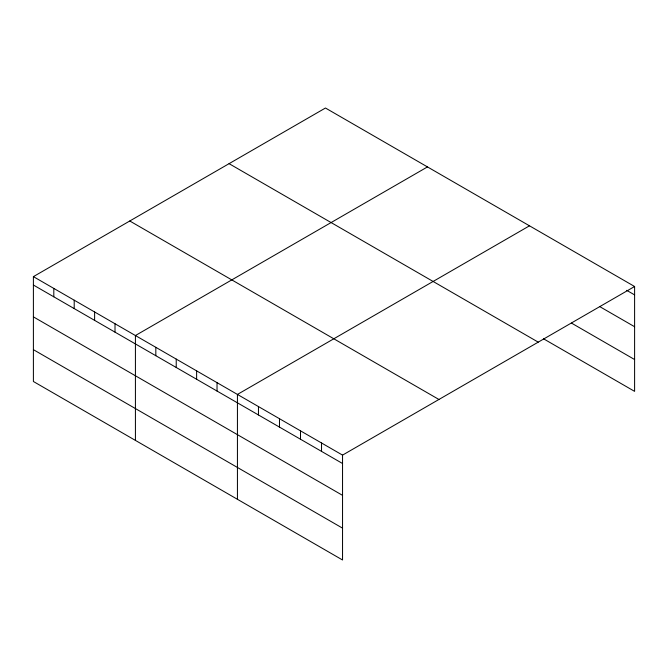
<?xml version="1.0" encoding="UTF-8"?>
<svg xmlns="http://www.w3.org/2000/svg" width="668" height="668" viewBox="0 0 668 668"><rect width="100%" height="100%" fill="white"/><g stroke="black" fill="none" stroke-linecap="round" stroke-linejoin="round"><path stroke-width="1" d="M342.542 495.347L342.542 455.117L33.4 276.635L33.4 381.495L342.542 559.984L342.542 495.347L33.4 316.866M543.501 338.776L634.6 391.364L634.6 286.505L325.458 108.016L33.4 276.635M427.47 166.916L135.42 335.536L135.42 440.396M529.49 225.817L237.432 394.429L237.432 499.297M342.542 455.117L634.6 286.505M626.718 290.346L634.6 294.897M599.563 306.503L634.6 326.727M571.532 323.12L634.6 359.534M229.074 163.66L538.224 342.141M129.776 220.991L438.926 399.472M33.4 285.027L342.542 463.509M33.4 349.665L342.542 528.146M321.525 442.984L321.525 451.376M300.5 430.843L300.5 439.235M279.483 418.702L279.483 427.102M258.458 406.57L258.458 414.962M217.033 382.655L217.033 391.047M196.626 370.874L196.626 379.265M176.227 359.092L176.227 367.483M155.819 347.31L155.819 355.71M115.013 323.755L115.013 332.146M94.614 311.973L94.614 320.364M74.206 300.191L74.206 308.583M53.807 288.417L53.807 296.809"/></g></svg>
